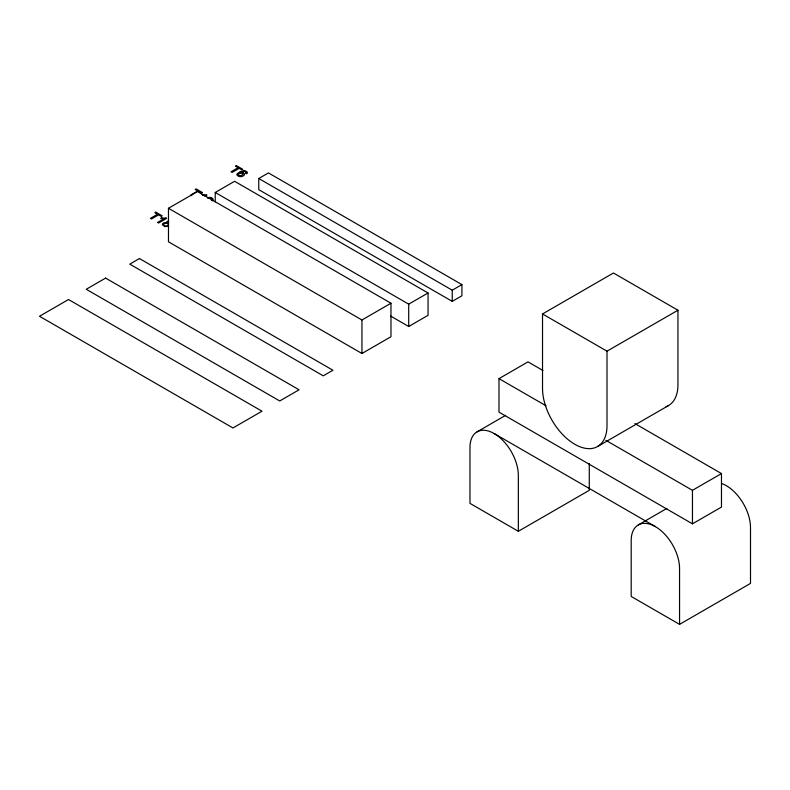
<?xml version="1.0" encoding="UTF-8"?>
<svg xmlns="http://www.w3.org/2000/svg" width="790" height="790" viewBox="0 0 790 790"><rect width="100%" height="100%" fill="white"/><g stroke="black" fill="none" stroke-linecap="round" stroke-linejoin="round"><path stroke-width="1.19" d="M168.477 208.284L197.5 191.526L390.971 303.232L390.971 336.738L361.948 353.495L168.477 241.789L168.477 208.284L361.948 319.98L390.971 303.232M161.634 217.833L160.686 218.386A9.49 5.481 0 0 0 162.236 218.682A7.377 4.256 0 0 0 163.846 218.84L157.566 222.464L158.553 223.027L166.611 218.376L165.979 218.01M204.906 196.266L206.921 195.1L206.279 194.735A7.011 4.049 0 0 1 202.003 194.488M215.236 201.865L215.236 192.464L234.581 181.285L428.052 292.991L428.052 315.329L408.707 326.497L390.537 316.01M258.765 178.5L268.442 172.911L461.913 284.607L461.913 295.786L452.236 301.365L258.765 189.669L258.765 178.5L452.236 290.197L461.913 284.607M215.236 192.464L408.707 304.16L428.052 292.991M677.948 310.233L607.006 351.185L607.006 425.652A45.603 26.327 60 0 1 574.764 444.266A45.603 26.327 60 0 1 542.523 388.423L542.523 313.956L613.455 272.994L677.948 310.233L677.948 384.7A45.603 26.327 60 0 1 666.029 406.722M634.903 423.578L721.477 473.566L721.477 507.081L692.455 523.829L498.994 412.133L498.994 378.627L528.006 361.869L542.977 370.51M477.051 431.853L505.639 415.343M597.566 446.528L668.508 405.576M655.374 526.624A34.197 19.75 60 0 0 631.19 540.587L631.19 596.44L679.558 624.367L679.558 568.514A34.197 19.75 60 0 0 655.374 526.624L494.155 433.542A34.197 19.75 60 0 0 469.971 447.505L469.971 503.358L518.339 531.285L589.271 490.323L589.271 463.562M605.881 440.336L692.455 490.323L721.477 473.566M638.281 524.935L666.869 508.424M679.558 624.367L750.5 583.405L750.5 527.552A34.197 19.75 60 0 0 721.912 483.599M168.645 226.207L164.824 226.602L162.355 224.577M212.194 200.936C214.86 199.811 211.602 196.927 209.528 197.391A3.683 2.133 0 0 0 207.355 197.885M168.606 220.785L166.828 221.654L166.947 222.849M241.098 176.575L241.335 176.535A4.404 2.538 0 0 0 243.31 175.874L244.179 175.173A3.377 1.945 0 0 0 244.495 174.393L244.377 173.81A3.032 1.748 0 0 0 243.972 173.306L243.547 173M240.525 172.497L241.187 172.447A3.042 1.758 0 0 1 242.204 172.536M542.523 313.956L607.006 351.185M198.883 191.595L201.529 193.125L202.477 192.582L196.118 188.909L195.169 189.452L197.816 190.983L190.736 195.071L191.792 195.683M498.994 378.627L546.018 405.774M692.455 490.323L692.455 523.829M518.339 531.285L518.339 475.432A34.197 19.75 60 0 0 494.155 433.542M452.236 290.197L452.236 301.365M408.707 304.16L408.707 326.497M361.948 319.98L361.948 353.495M203.395 195.525A7.377 4.256 0 0 1 202.655 195.426M208.165 198.517A2.301 1.333 0 0 1 210.604 198.25A2.301 1.333 0 0 1 212.036 199.426M212.233 199.455A2.518 1.452 0 0 1 211.335 200.285M168.635 223.412A1.837 1.057 0 0 1 168.695 221.654M162.483 224.567A3.15 1.817 0 0 1 163.836 222.899A3.15 1.817 0 0 1 167.016 222.76M165.989 218.05A7.011 4.049 0 0 1 161.693 217.764M241.098 176.575A3.298 1.906 0 0 1 238.432 176.2L237.326 175.439A3.417 1.975 0 0 1 236.97 174.797L236.941 174.56A3.466 2.005 0 0 1 237.138 173.82L240.298 171.558L244.219 170.699A3.308 1.906 0 0 1 245.335 170.897L247.191 172.052A2.834 1.639 0 0 1 247.369 172.526A2.874 1.659 0 0 1 247.221 173.178L246.628 173.8L245.572 173.277A2.765 1.6 0 0 0 246.075 172.576M242.135 172.506A3.377 1.945 0 0 1 243.498 172.98M240.575 172.516A7.712 4.454 0 0 1 242.747 171.519A3.229 1.866 0 0 1 244.466 171.43A1.945 1.126 0 0 1 246.036 172.576M238.452 174.175A2.933 1.689 0 0 1 240.733 172.98M238.392 174.165A2.34 1.353 0 0 0 238.284 174.965L240.782 175.834L243.113 174.314A2.212 1.284 0 0 0 240.743 173.02M155.808 212.174L154.86 212.727L157.506 214.248L150.426 218.336L151.492 218.958L158.573 214.87L161.229 216.401L162.177 215.848L155.808 212.174M236.427 165.633L235.479 166.186L238.126 167.707L231.045 171.795L232.102 172.417L239.182 168.329L241.839 169.86L242.787 169.307L236.427 165.633M68.523 299.509L39.5 316.257L232.971 427.963L261.994 411.205L68.523 299.509M105.603 278.1L86.258 289.268L279.729 400.965L299.074 389.796L105.603 278.1M139.455 258.547L129.787 264.137L323.258 375.833L332.926 370.243L139.455 258.547M167.441 223.55A2.38 1.373 0 0 0 163.787 224.281A2.054 1.185 0 0 0 163.787 225.051A2.38 1.373 0 0 0 167.441 225.782A2.38 1.373 0 0 0 167.441 223.55"/></g></svg>
